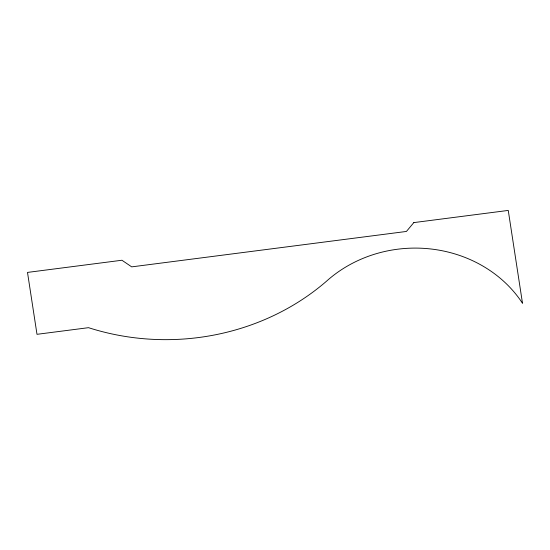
<?xml version="1.0" encoding="UTF-8"?>
<svg xmlns="http://www.w3.org/2000/svg" width="550" height="550" viewBox="0 0 550 550"><rect width="100%" height="100%" fill="white"/><g stroke="black" fill="none" stroke-linecap="round" stroke-linejoin="round"><path stroke-width="0.82" d="M413.82 222.599L406.422 231.447L131.704 266.867L121.935 260.239L27.5 272.415L36.994 334.317L88.509 327.676A231.186 208.491 -1.3 0 0 326.507 281.208A125.146 112.86 -1.3 0 1 522.5 303.277L508.255 210.423L413.82 222.599"/></g></svg>
